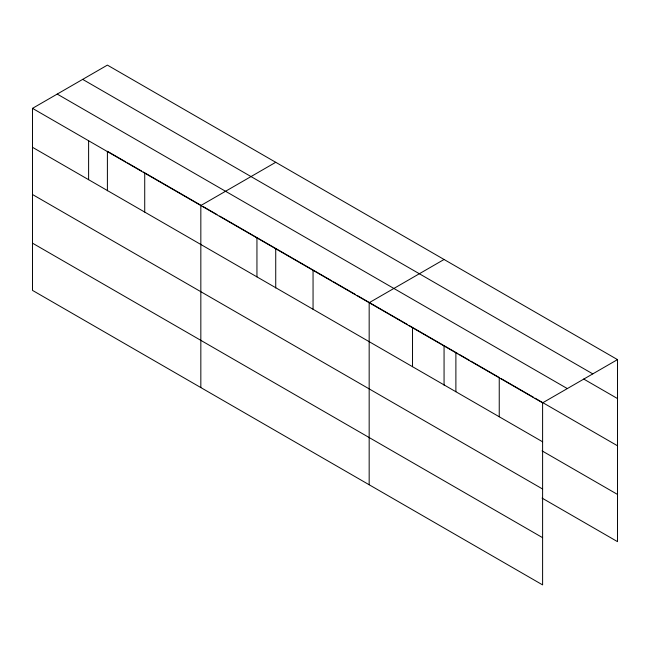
<?xml version="1.0" encoding="UTF-8"?>
<svg xmlns="http://www.w3.org/2000/svg" width="650" height="650" viewBox="0 0 650 650"><rect width="100%" height="100%" fill="white"/><g stroke="black" fill="none" stroke-linecap="round" stroke-linejoin="round"><path stroke-width="0.97" d="M32.5 108.355L542.604 402.854L542.604 584.894L32.5 290.387L32.5 108.355L107.396 65.106L617.5 359.613L617.5 541.645L542.059 498.095M275.73 162.297L200.834 205.538L200.834 387.571M444.064 259.48L369.168 302.721L369.168 484.762M542.604 402.854L617.5 359.613M82.68 79.381L592.784 373.88M583.684 379.031L617.5 398.556M57.216 94.079L567.32 388.586M125.808 161.899L107.396 151.271L107.396 190.799M127.562 162.914L141.594 171.015M143.341 172.023L201.207 205.433M202.963 206.448L216.994 214.549M219.619 216.06L331.841 280.857M333.596 281.864L355.517 294.523M357.273 295.531L387.952 313.251M388.83 313.755L407.241 324.382M408.996 325.398L443.186 345.142M457.941 353.657L444.064 345.646L444.064 385.174M459.672 354.656L469.211 360.165M470.949 361.164L499.566 377.691M501.296 378.69L529.913 395.208M530.782 395.712L533.382 397.215M535.121 398.214L617.5 445.778M32.5 147.298L542.604 441.797M542.059 450.872L617.5 494.431M32.5 194.513L542.604 489.019M32.5 243.165L542.604 537.672M499.241 377.821L499.241 416.764M455.886 352.787L455.886 391.731M412.523 327.754L412.523 366.697M313.056 270.327L313.056 309.27M275.73 248.463L275.73 287.991M256.945 237.932L256.945 276.876M144.722 173.144L144.722 212.087M88.611 140.749L88.611 179.692"/></g></svg>
